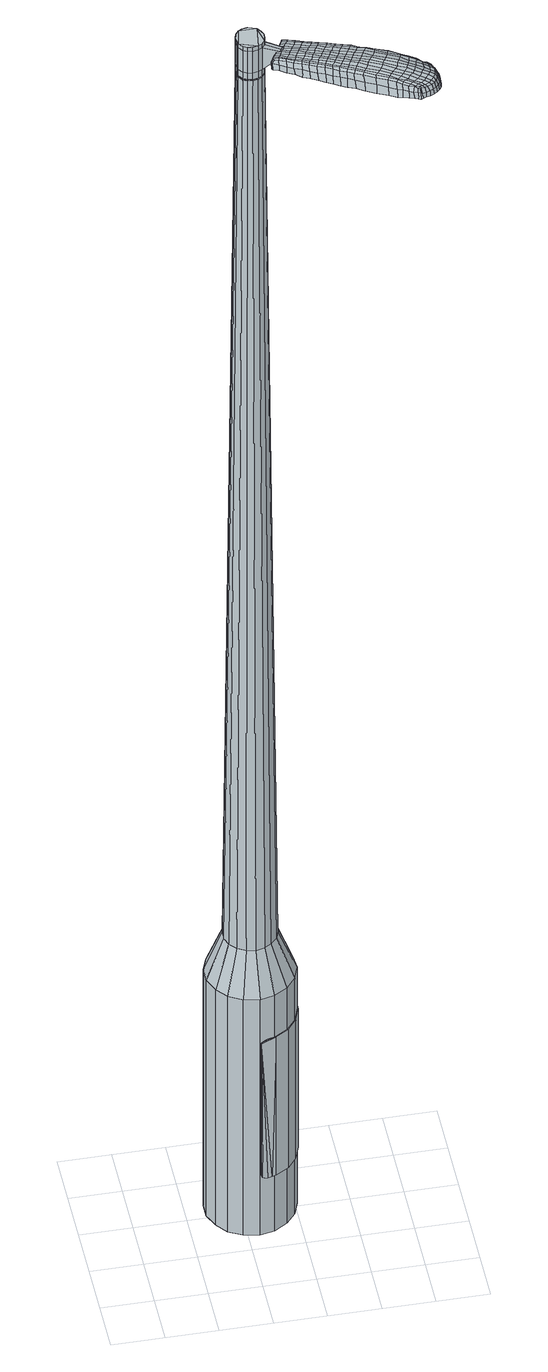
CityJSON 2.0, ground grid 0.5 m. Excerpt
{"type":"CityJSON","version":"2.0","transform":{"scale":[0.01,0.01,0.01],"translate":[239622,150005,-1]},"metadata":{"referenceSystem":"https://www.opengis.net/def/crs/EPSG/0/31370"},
"CityObjects":{
"object1":{"type":"GenericCityObject","attributes":{"cluster":787,"mean_distance_to_centroid":0.357,"new_centroid_x":239623.08,"new_centroid_y":150006.1,"mean_distance_to_camera":11.15,"H1":19.26,"H2":17.85,"Z_final":110.07,"cluster2":-1,"proj_x":239619.36,"proj_y":150012.78,"id_line":24034,"bearing_l":60.9,"distance":7.65,"orientation":"right","G_obj":330.9},"geometry":[{"type":"MultiSurface","lod":"2","boundaries":[[[0,1,2,3]],[[1,4,5,2]],[[4,6,7,5]],[[6,8,9,7]],[[8,10,11,9]],[[10,12,13,11]],[[12,14,15,13]],[[14,16,17,15]],[[16,18,19,17]],[[18,20,21,19]],[[20,22,23,21]],[[22,24,25,23]],[[24,26,27,25]],[[26,28,29,27]],[[28,30,31,29]],[[30,32,33,31]],[[32,34,35,33]],[[34,0,3,35]],[[36,37,38,39]],[[38,40,41,42]],[[41,43,42]],[[42,44,45,46]],[[45,47,46]],[[46,48,49,50]],[[49,51,50]],[[42,46,50,38]],[[50,52,39,38]],[[53,36,39]],[[2,5,7,35]],[[7,9,11,15]],[[11,13,15]],[[15,17,19,23]],[[19,21,23]],[[23,25,27,31]],[[27,29,31]],[[15,23,31,7]],[[31,33,35,7]],[[3,2,35]],[[1,0,54,55]],[[0,34,56,54]],[[34,32,57,56]],[[32,30,58,57]],[[30,28,59,58]],[[28,26,60,59]],[[26,24,61,60]],[[24,22,62,61]],[[22,20,63,62]],[[20,18,64,63]],[[18,16,65,64]],[[16,14,66,65]],[[14,12,67,66]],[[12,10,68,67]],[[10,8,69,68]],[[8,6,70,69]],[[6,4,71,70]],[[4,1,55,71]],[[55,54,72,73]],[[54,56,74,72]],[[56,57,75,74]],[[57,58,76,75]],[[58,59,77,76]],[[59,60,78,77]],[[60,61,79,78]],[[61,62,80,79]],[[62,63,81,80]],[[63,64,82,81]],[[64,65,83,82]],[[65,66,84,83]],[[66,67,85,84]],[[67,68,86,85]],[[68,69,87,86]],[[69,70,88,87]],[[70,71,89,88]],[[71,55,73,89]],[[90,91,92,93]],[[94,95,91,90]],[[96,97,95,94]],[[76,98,97,96]],[[77,99,98,76]],[[78,100,99,77]],[[101,102,100,78]],[[80,103,102,101]],[[104,105,103,80]],[[106,107,105,104]],[[83,108,107,106]],[[84,109,108,83]],[[110,111,109,84]],[[112,113,111,110]],[[114,115,113,112]],[[116,117,115,114]],[[118,119,117,116]],[[93,92,119,118]],[[120,121,122,123]],[[124,120,123,125]],[[126,124,125,127]],[[128,126,127,129]],[[130,128,129,131]],[[132,130,131,133]],[[134,132,133,135]],[[136,134,135,137]],[[138,136,137,139]],[[140,138,139,141]],[[142,140,141,143]],[[144,142,143,145]],[[146,144,145,147]],[[148,146,147,149]],[[150,148,149,151]],[[152,150,151,153]],[[73,72,90,93]],[[72,74,94,90]],[[74,75,96,94]],[[75,76,96]],[[79,101,78]],[[79,80,101]],[[81,104,80]],[[81,82,106,104]],[[82,83,106]],[[85,110,84]],[[85,86,112,110]],[[86,87,114,112]],[[87,88,116,114]],[[88,89,118,116]],[[89,73,93,118]],[[154,155,92,91]],[[155,156,119,92]],[[156,157,117,119]],[[157,158,115,117]],[[158,159,113,115]],[[159,160,111,113]],[[160,109,111]],[[161,107,108]],[[161,162,105,107]],[[162,103,105]],[[163,102,103]],[[163,100,102]],[[164,97,98]],[[164,165,95,97]],[[165,154,91,95]],[[39,52,152,166]],[[155,154,167,153]],[[53,39,166,121]],[[154,165,122,167]],[[36,53,121,120]],[[165,164,123,122]],[[37,36,120,124]],[[164,98,125,123]],[[38,37,124,126]],[[98,99,127,125]],[[40,38,126,128]],[[99,100,129,127]],[[41,40,128,130]],[[100,163,131,129]],[[43,41,130,132]],[[163,103,133,131]],[[42,43,132,134]],[[103,162,135,133]],[[44,42,134,136]],[[162,161,137,135]],[[45,44,136,138]],[[161,108,139,137]],[[47,45,138,140]],[[108,109,141,139]],[[46,47,140,142]],[[109,160,143,141]],[[48,46,142,144]],[[160,159,145,143]],[[49,48,144,146]],[[159,158,147,145]],[[51,49,146,148]],[[158,157,149,147]],[[50,51,148,150]],[[157,156,151,149]],[[52,50,150,152]],[[156,155,153,151]],[[152,153,168,169]],[[153,167,170,168]],[[167,122,171,170]],[[122,121,172,171]],[[121,166,173,172]],[[166,152,169,173]],[[174,175,176,177]],[[178,174,177,179]],[[174,178,180,181]],[[175,174,181,182]],[[183,184,185,186]],[[187,183,186,188]],[[183,187,189,190]],[[184,183,190,191]],[[192,193,194,195]],[[196,192,195,197]],[[192,196,198,199]],[[193,192,199,200]],[[201,202,203,204]],[[205,201,204,206]],[[201,205,207,208]],[[202,201,208,209]],[[210,211,212,213]],[[214,210,213,215]],[[210,214,216,217]],[[211,210,217,218]],[[219,220,221,222]],[[223,219,222,224]],[[219,223,225,226]],[[220,219,226,227]],[[228,229,230,231]],[[220,228,231,221]],[[228,220,227,232]],[[229,228,232,233]],[[234,235,236,237]],[[229,234,237,230]],[[234,229,233,238]],[[235,234,238,239]],[[240,178,179,241]],[[235,240,241,236]],[[240,235,239,242]],[[178,240,242,180]],[[243,244,245,246]],[[247,243,246,248]],[[243,247,249,250]],[[244,243,250,251]],[[252,253,254,255]],[[244,252,255,245]],[[252,244,251,256]],[[253,252,256,257]],[[258,259,260,261]],[[253,258,261,254]],[[258,253,257,262]],[[259,258,262,263]],[[264,265,266,267]],[[259,264,267,260]],[[264,259,263,268]],[[265,264,268,269]],[[270,175,182,271]],[[265,270,271,266]],[[270,265,269,272]],[[175,270,272,176]],[[273,274,275,276]],[[277,273,276,278]],[[273,277,279,280]],[[274,273,280,281]],[[282,283,284,285]],[[274,282,285,275]],[[282,274,281,286]],[[283,282,286,287]],[[288,289,290,291]],[[283,288,291,284]],[[288,283,287,292]],[[289,288,292,293]],[[294,187,188,295]],[[289,294,295,290]],[[294,289,293,296]],[[187,294,296,189]],[[297,298,299,300]],[[301,297,300,302]],[[297,301,303,304]],[[298,297,304,305]],[[306,307,308,309]],[[298,306,309,299]],[[306,298,305,310]],[[307,306,310,311]],[[312,313,314,315]],[[307,312,315,308]],[[312,307,311,316]],[[313,312,316,317]],[[318,319,320,321]],[[313,318,321,314]],[[318,313,317,322]],[[319,318,322,323]],[[324,184,191,325]],[[319,324,325,320]],[[324,319,323,326]],[[184,324,326,185]],[[327,213,212,328]],[[329,327,328,330]],[[327,329,331,332]],[[213,327,332,215]],[[333,329,330,334]],[[335,333,334,336]],[[333,335,337,338]],[[329,333,338,331]],[[339,335,336,340]],[[341,339,340,342]],[[339,341,343,344]],[[335,339,344,337]],[[345,341,342,346]],[[347,345,346,348]],[[345,347,349,350]],[[341,345,350,343]],[[351,347,348,352]],[[202,351,352,203]],[[351,202,209,353]],[[347,351,353,349]],[[354,355,200,199]],[[356,354,199,198]],[[354,356,357,358]],[[355,354,358,359]],[[360,361,359,358]],[[362,360,358,357]],[[360,362,363,364]],[[361,360,364,365]],[[366,367,365,364]],[[368,366,364,363]],[[366,368,369,370]],[[367,366,370,371]],[[372,373,371,370]],[[374,372,370,369]],[[372,374,207,205]],[[373,372,205,206]],[[375,376,377,378]],[[277,375,378,279]],[[375,277,278,379]],[[376,375,379,380]],[[381,196,197,382]],[[376,381,382,377]],[[381,376,380,383]],[[196,381,383,198]],[[384,385,386,387]],[[223,384,387,225]],[[384,223,224,388]],[[385,384,388,389]],[[390,391,392,393]],[[385,390,393,386]],[[390,385,389,394]],[[391,390,394,395]],[[396,193,200,397]],[[391,396,397,392]],[[396,391,395,398]],[[193,396,398,194]],[[399,400,401,402]],[[181,399,402,182]],[[399,181,180,403]],[[400,399,403,404]],[[405,406,407,408]],[[400,405,408,401]],[[405,400,404,409]],[[406,405,409,410]],[[411,204,203,412]],[[406,411,412,407]],[[411,406,410,413]],[[204,411,413,206]],[[414,415,416,417]],[[186,414,417,188]],[[414,186,185,418]],[[415,414,418,419]],[[420,208,207,421]],[[415,420,421,416]],[[420,415,419,422]],[[208,420,422,209]],[[423,424,425,426]],[[301,423,426,303]],[[423,301,302,427]],[[424,423,427,428]],[[429,214,215,430]],[[424,429,430,425]],[[429,424,428,431]],[[214,429,431,216]],[[432,433,434,435]],[[247,432,435,249]],[[432,247,248,436]],[[433,432,436,437]],[[438,439,440,441]],[[433,438,441,434]],[[438,433,437,442]],[[439,438,442,443]],[[444,211,218,445]],[[439,444,445,440]],[[444,439,443,446]],[[211,444,446,212]],[[447,448,437,436]],[[246,447,436,248]],[[447,246,245,449]],[[448,447,449,450]],[[451,452,443,442]],[[448,451,442,437]],[[451,448,450,453]],[[452,451,453,454]],[[455,328,212,446]],[[452,455,446,443]],[[455,452,454,456]],[[328,455,456,330]],[[457,458,459,460]],[[304,457,460,305]],[[457,304,303,426]],[[458,457,426,425]],[[461,332,331,462]],[[458,461,462,459]],[[461,458,425,430]],[[332,461,430,215]],[[463,464,450,449]],[[255,463,449,245]],[[463,255,254,465]],[[464,463,465,466]],[[467,468,454,453]],[[464,467,453,450]],[[467,464,466,469]],[[468,467,469,470]],[[471,334,330,456]],[[468,471,456,454]],[[471,468,470,472]],[[334,471,472,336]],[[473,474,475,476]],[[310,473,476,311]],[[473,310,305,460]],[[474,473,460,459]],[[477,338,337,478]],[[474,477,478,475]],[[477,474,459,462]],[[338,477,462,331]],[[479,480,466,465]],[[261,479,465,254]],[[479,261,260,481]],[[480,479,481,482]],[[483,484,470,469]],[[480,483,469,466]],[[483,480,482,485]],[[484,483,485,486]],[[487,340,336,472]],[[484,487,472,470]],[[487,484,486,488]],[[340,487,488,342]],[[489,490,491,492]],[[316,489,492,317]],[[489,316,311,476]],[[490,489,476,475]],[[493,344,343,494]],[[490,493,494,491]],[[493,490,475,478]],[[344,493,478,337]],[[495,496,482,481]],[[267,495,481,260]],[[495,267,266,497]],[[496,495,497,498]],[[499,500,486,485]],[[496,499,485,482]],[[499,496,498,501]],[[500,499,501,502]],[[503,346,342,488]],[[500,503,488,486]],[[503,500,502,504]],[[346,503,504,348]],[[505,506,507,508]],[[322,505,508,323]],[[505,322,317,492]],[[506,505,492,491]],[[509,350,349,510]],[[506,509,510,507]],[[509,506,491,494]],[[350,509,494,343]],[[511,512,498,497]],[[271,511,497,266]],[[511,271,182,402]],[[512,511,402,401]],[[513,514,502,501]],[[512,513,501,498]],[[513,512,401,408]],[[514,513,408,407]],[[515,352,348,504]],[[514,515,504,502]],[[515,514,407,412]],[[352,515,412,203]],[[516,517,419,418]],[[326,516,418,185]],[[516,326,323,508]],[[517,516,508,507]],[[518,353,209,422]],[[517,518,422,419]],[[518,517,507,510]],[[353,518,510,349]],[[519,520,380,379]],[[276,519,379,278]],[[519,276,275,521]],[[520,519,521,522]],[[523,356,198,383]],[[520,523,383,380]],[[523,520,522,524]],[[356,523,524,357]],[[525,526,527,528]],[[226,525,528,227]],[[525,226,225,387]],[[526,525,387,386]],[[529,530,531,532]],[[526,529,532,527]],[[529,526,386,393]],[[530,529,393,392]],[[533,355,359,534]],[[530,533,534,531]],[[533,530,392,397]],[[355,533,397,200]],[[535,536,522,521]],[[285,535,521,275]],[[535,285,284,537]],[[536,535,537,538]],[[539,362,357,524]],[[536,539,524,522]],[[539,536,538,540]],[[362,539,540,363]],[[541,542,543,544]],[[232,541,544,233]],[[541,232,227,528]],[[542,541,528,527]],[[545,546,547,548]],[[542,545,548,543]],[[545,542,527,532]],[[546,545,532,531]],[[549,361,365,550]],[[546,549,550,547]],[[549,546,531,534]],[[361,549,534,359]],[[551,552,538,537]],[[291,551,537,284]],[[551,291,290,553]],[[552,551,553,554]],[[555,368,363,540]],[[552,555,540,538]],[[555,552,554,556]],[[368,555,556,369]],[[557,558,559,560]],[[238,557,560,239]],[[557,238,233,544]],[[558,557,544,543]],[[561,562,563,564]],[[558,561,564,559]],[[561,558,543,548]],[[562,561,548,547]],[[565,367,371,566]],[[562,565,566,563]],[[565,562,547,550]],[[367,565,550,365]],[[567,568,554,553]],[[295,567,553,290]],[[567,295,188,417]],[[568,567,417,416]],[[569,374,369,556]],[[568,569,556,554]],[[569,568,416,421]],[[374,569,421,207]],[[570,571,404,403]],[[242,570,403,180]],[[570,242,239,560]],[[571,570,560,559]],[[572,573,410,409]],[[571,572,409,404]],[[572,571,559,564]],[[573,572,564,563]],[[574,373,206,413]],[[573,574,413,410]],[[574,573,563,566]],[[373,574,566,371]],[[575,576,577,578]],[[578,577,579,580]],[[581,579,577,582]],[[582,577,576,583]],[[584,585,586,587]],[[587,586,588,589]],[[590,588,586,591]],[[591,586,585,592]],[[593,594,595,596]],[[596,595,597,598]],[[599,597,595,600]],[[600,595,594,601]],[[602,603,604,605]],[[605,604,606,607]],[[608,606,604,609]],[[609,604,603,610]],[[611,612,613,614]],[[614,613,615,616]],[[617,615,613,618]],[[618,613,612,619]],[[620,621,622,623]],[[623,622,624,625]],[[626,624,622,627]],[[627,622,621,628]],[[629,630,631,632]],[[632,631,621,620]],[[628,621,631,633]],[[633,631,630,634]],[[635,636,637,638]],[[638,637,630,629]],[[634,630,637,639]],[[639,637,636,640]],[[580,579,641,642]],[[642,641,636,635]],[[640,636,641,643]],[[643,641,579,581]],[[644,645,646,647]],[[647,646,648,649]],[[650,648,646,651]],[[651,646,645,652]],[[653,654,655,656]],[[656,655,645,644]],[[652,645,655,657]],[[657,655,654,658]],[[659,660,661,662]],[[662,661,654,653]],[[658,654,661,663]],[[663,661,660,664]],[[665,666,667,668]],[[668,667,660,659]],[[664,660,667,669]],[[669,667,666,670]],[[583,576,671,672]],[[672,671,666,665]],[[670,666,671,673]],[[673,671,576,575]],[[674,675,676,677]],[[677,676,678,679]],[[680,678,676,681]],[[681,676,675,682]],[[683,684,685,686]],[[686,685,675,674]],[[682,675,685,687]],[[687,685,684,688]],[[689,690,691,692]],[[692,691,684,683]],[[688,684,691,693]],[[693,691,690,694]],[[589,588,695,696]],[[696,695,690,689]],[[694,690,695,697]],[[697,695,588,590]],[[698,699,700,701]],[[701,700,702,703]],[[704,702,700,705]],[[705,700,699,706]],[[707,708,709,710]],[[710,709,699,698]],[[706,699,709,711]],[[711,709,708,712]],[[713,714,715,716]],[[716,715,708,707]],[[712,708,715,717]],[[717,715,714,718]],[[719,720,721,722]],[[722,721,714,713]],[[718,714,721,723]],[[723,721,720,724]],[[592,585,725,726]],[[726,725,720,719]],[[724,720,725,727]],[[727,725,585,584]],[[611,614,728,729]],[[729,728,730,731]],[[732,730,728,733]],[[733,728,614,616]],[[731,730,734,735]],[[735,734,736,737]],[[738,736,734,739]],[[739,734,730,732]],[[737,736,740,741]],[[741,740,742,743]],[[744,742,740,745]],[[745,740,736,738]],[[743,742,746,747]],[[747,746,748,749]],[[750,748,746,751]],[[751,746,742,744]],[[749,748,752,753]],[[753,752,603,602]],[[610,603,752,754]],[[754,752,748,750]],[[601,755,756,600]],[[600,756,757,599]],[[758,757,756,759]],[[759,756,755,760]],[[760,761,762,759]],[[759,762,763,758]],[[764,763,762,765]],[[765,762,761,766]],[[766,767,768,765]],[[765,768,769,764]],[[770,769,768,771]],[[771,768,767,772]],[[772,773,774,771]],[[771,774,775,770]],[[608,775,774,606]],[[606,774,773,607]],[[776,777,778,779]],[[779,778,678,680]],[[679,678,778,780]],[[780,778,777,781]],[[598,597,782,783]],[[783,782,777,776]],[[781,777,782,784]],[[784,782,597,599]],[[785,786,787,788]],[[788,787,624,626]],[[625,624,787,789]],[[789,787,786,790]],[[791,792,793,794]],[[794,793,786,785]],[[790,786,793,795]],[[795,793,792,796]],[[601,594,797,798]],[[798,797,792,791]],[[796,792,797,799]],[[799,797,594,593]],[[800,801,802,803]],[[803,802,582,583]],[[581,582,802,804]],[[804,802,801,805]],[[806,807,808,809]],[[809,808,801,800]],[[805,801,808,810]],[[810,808,807,811]],[[602,605,812,813]],[[813,812,807,806]],[[811,807,812,814]],[[814,812,605,607]],[[815,816,817,818]],[[818,817,587,589]],[[584,587,817,819]],[[819,817,816,820]],[[608,609,821,822]],[[822,821,816,815]],[[820,816,821,823]],[[823,821,609,610]],[[824,825,702,826]],[[826,702,704]],[[703,702,825,827]],[[616,615,828,829]],[[829,828,825,824]],[[827,825,828,830]],[[830,828,615,617]],[[831,832,833,650]],[[833,648,650]],[[649,648,833,834]],[[834,833,832,835]],[[836,837,838,839]],[[839,838,832,831]],[[835,832,838,840]],[[840,838,837,841]],[[619,612,842,843]],[[843,842,837,836]],[[841,837,842,844]],[[844,842,612,611]],[[835,845,846,834]],[[834,846,647,649]],[[644,647,846,847]],[[847,846,845,848]],[[841,849,850,840]],[[840,850,845,835]],[[848,845,850,851]],[[851,850,849,852]],[[611,729,853,844]],[[844,853,849,841]],[[852,849,853,854]],[[854,853,729,731]],[[855,856,857,858]],[[858,857,705,706]],[[704,705,857,826]],[[826,857,856,824]],[[732,733,859,860]],[[860,859,856,855]],[[824,856,859,829]],[[829,859,733,616]],[[848,861,847]],[[847,861,656,644]],[[653,656,861,862]],[[862,861,863]],[[852,864,865,851]],[[851,865,861,848]],[[863,861,865,866]],[[866,865,864,867]],[[731,735,868,854]],[[854,868,864,852]],[[867,864,868,869]],[[869,868,735,737]],[[870,871,872,873]],[[873,872,711,712]],[[706,711,872,858]],[[858,872,871,855]],[[738,739,874,875]],[[875,874,871,870]],[[855,871,874,860]],[[860,874,739,732]],[[863,876,877,862]],[[862,877,662,653]],[[659,662,877,878]],[[878,877,876,879]],[[867,880,881,866]],[[866,881,876,863]],[[879,876,881,882]],[[882,881,880,883]],[[737,741,884,869]],[[869,884,880,867]],[[883,880,884,885]],[[885,884,741,743]],[[886,887,888,889]],[[889,888,717,718]],[[712,717,888,873]],[[873,888,887,870]],[[744,745,890,891]],[[891,890,887,886]],[[870,887,890,875]],[[875,890,745,738]],[[879,892,893,878]],[[878,893,668,659]],[[665,668,893,894]],[[894,893,892,895]],[[883,896,897,882]],[[882,897,892,879]],[[895,892,897,898]],[[898,897,896,899]],[[743,747,900,885]],[[885,900,896,883]],[[899,896,900,901]],[[901,900,747,749]],[[902,903,904,905]],[[905,904,723,724]],[[718,723,904,889]],[[889,904,903,886]],[[750,751,906,907]],[[907,906,903,902]],[[886,903,906,891]],[[891,906,751,744]],[[895,908,909,894]],[[894,909,672,665]],[[583,672,909,803]],[[803,909,908,800]],[[899,910,911,898]],[[898,911,908,895]],[[800,908,911,809]],[[809,911,910,806]],[[749,753,912,901]],[[901,912,910,899]],[[806,910,912,813]],[[813,912,753,602]],[[820,913,914,819]],[[819,914,727,584]],[[724,727,914,905]],[[905,914,913,902]],[[610,754,915,823]],[[823,915,913,820]],[[902,913,915,907]],[[907,915,754,750]],[[781,916,917,780]],[[780,917,677,679]],[[674,677,917,918]],[[918,917,916,919]],[[599,757,920,784]],[[784,920,916,781]],[[919,916,920,921]],[[921,920,757,758]],[[922,923,924,925]],[[925,924,627,628]],[[626,627,924,788]],[[788,924,923,785]],[[926,927,928,929]],[[929,928,923,922]],[[785,923,928,794]],[[794,928,927,791]],[[760,755,930,931]],[[931,930,927,926]],[[791,927,930,798]],[[798,930,755,601]],[[919,932,933,918]],[[918,933,686,674]],[[683,686,933,934]],[[934,933,932,935]],[[758,763,936,921]],[[921,936,932,919]],[[935,932,936,937]],[[937,936,763,764]],[[938,939,940,941]],[[941,940,633,634]],[[628,633,940,925]],[[925,940,939,922]],[[942,943,944,945]],[[945,944,939,938]],[[922,939,944,929]],[[929,944,943,926]],[[766,761,946,947]],[[947,946,943,942]],[[926,943,946,931]],[[931,946,761,760]],[[935,948,949,934]],[[934,949,692,683]],[[689,692,949,950]],[[950,949,948,951]],[[764,769,952,937]],[[937,952,948,935]],[[951,948,952,953]],[[953,952,769,770]],[[954,955,956,957]],[[957,956,639,640]],[[634,639,956,941]],[[941,956,955,938]],[[958,959,960,961]],[[961,960,955,954]],[[938,955,960,945]],[[945,960,959,942]],[[772,767,962,963]],[[963,962,959,958]],[[942,959,962,947]],[[947,962,767,766]],[[951,964,965,950]],[[950,965,696,689]],[[589,696,965,818]],[[818,965,964,815]],[[770,775,966,953]],[[953,966,964,951]],[[815,964,966,822]],[[822,966,775,608]],[[805,967,968,804]],[[804,968,643,581]],[[640,643,968,957]],[[957,968,967,954]],[[811,969,970,810]],[[810,970,967,805]],[[954,967,970,961]],[[961,970,969,958]],[[607,773,971,814]],[[814,971,969,811]],[[958,969,971,963]],[[963,971,773,772]],[[575,578,177,176]],[[578,580,179,177]],[[590,591,190,189]],[[591,592,191,190]],[[593,596,195,194]],[[596,598,197,195]],[[617,618,217,216]],[[618,619,218,217]],[[620,623,222,221]],[[623,625,224,222]],[[629,632,231,230]],[[632,620,221,231]],[[635,638,237,236]],[[638,629,230,237]],[[580,642,241,179]],[[642,635,236,241]],[[650,651,250,249]],[[651,652,251,250]],[[652,657,256,251]],[[657,658,257,256]],[[658,663,262,257]],[[663,664,263,262]],[[664,669,268,263]],[[669,670,269,268]],[[670,673,272,269]],[[673,575,176,272]],[[680,681,280,279]],[[681,682,281,280]],[[682,687,286,281]],[[687,688,287,286]],[[688,693,292,287]],[[693,694,293,292]],[[694,697,296,293]],[[697,590,189,296]],[[698,701,300,299]],[[701,703,302,300]],[[707,710,309,308]],[[710,698,299,309]],[[713,716,315,314]],[[716,707,308,315]],[[719,722,321,320]],[[722,713,314,321]],[[592,726,325,191]],[[726,719,320,325]],[[776,779,378,377]],[[779,680,279,378]],[[598,783,382,197]],[[783,776,377,382]],[[625,789,388,224]],[[789,790,389,388]],[[790,795,394,389]],[[795,796,395,394]],[[796,799,398,395]],[[799,593,194,398]],[[703,427,302]],[[703,827,428,427]],[[827,830,431,428]],[[830,617,216,431]],[[831,650,435,434]],[[650,249,435]],[[836,839,441,440]],[[839,831,434,441]],[[619,843,445,218]],[[843,836,440,445]],[[972,973,974,975]],[[976,977,975,974]],[[978,979,980,981]],[[982,983,984,985]],[[973,986,987,974]],[[988,976,974,987]],[[989,978,981,990]],[[991,992,983,982]],[[986,993,994,987]],[[994,995,988,987]],[[996,989,990,997]],[[998,992,991,999]],[[993,1000,1001,994]],[[1001,1002,995,994]],[[1003,996,997,1004]],[[1005,998,999,1006]],[[1007,1008,1009,1010]],[[1011,1012,1008,1007]],[[1011,1013,1014,1012]],[[1013,1015,1016,1014]],[[1017,1018,1019,1020]],[[1021,1022,1018,1017]],[[1023,1024,1022,1021]],[[1025,1026,1024,1023]],[[1020,1009,1008,1017]],[[1017,1008,1012,1021]],[[1012,1014,1023,1021]],[[1014,1016,1025,1023]],[[981,980,977,976]],[[990,981,976,988]],[[995,997,990,988]],[[1002,1004,997,995]],[[982,985,979,978]],[[991,982,978,989]],[[999,991,989,996]],[[1006,999,996,1003]],[[983,1007,1010,984]],[[992,1011,1007,983]],[[1013,1011,992,998]],[[1015,1013,998,1005]],[[1027,1028,1029,1030]],[[1029,1031,1032,1033]],[[1029,1033,1034,1035]],[[1029,1035,1030]],[[1036,1027,1030,1037]],[[1038,1037,1030,1039]],[[1040,1039,1030]],[[1041,1029,1028,1042]],[[1043,1041,1042,1044]],[[1045,1043,1044,1046]],[[1047,1045,1046,1048]],[[1049,1047,1048,1050]],[[1050,1051,1052,1053]],[[1050,1053,1054,1055]],[[1050,1055,1056,1057]],[[1056,1058,1059,1060]],[[1056,1060,1061,1062]],[[1056,1062,1057]],[[1050,1057,1049]],[[1063,1064,1028,1027]],[[1065,1066,1031,1029]],[[1067,1068,1040,1030]],[[1064,1069,1042,1028]],[[1070,1065,1029,1041]],[[1069,1071,1044,1042]],[[1072,1070,1041,1043]],[[1071,1073,1046,1044]],[[1074,1072,1043,1045]],[[1073,1075,1048,1046]],[[1076,1074,1045,1047]],[[1075,1077,1050,1048]],[[1078,1076,1047,1049]],[[1077,1079,1051,1050]],[[1080,1081,1058,1056]],[[1082,1078,1049,1057]],[[1052,1051,1079,1083]],[[1053,1052,1083,1084]],[[1054,1053,1084,1085]],[[1055,1054,1085,1086]],[[1056,1055,1086,1080]],[[1087,1063,1027,1036]],[[1088,1087,1036,1037]],[[1089,1088,1037,1038]],[[1090,1089,1038,1039]],[[1068,1090,1039,1040]],[[1032,1031,1066,1091]],[[1059,1058,1081,1092]],[[1033,1032,1091,1093]],[[1034,1033,1093,1094]],[[1035,1034,1094,1095]],[[1030,1035,1095,1067]],[[1060,1059,1092,1096]],[[1061,1060,1096,1097]],[[1062,1061,1097,1098]],[[1057,1062,1098,1082]]]}]}
},
"vertices":[
[147,90,384],[138,79,384],[138,79,96],[147,90,96],[125,71,384],[125,71,96],[111,68,384],[111,68,96],[96,71,384],[96,71,96],[83,78,384],[83,78,96],[74,89,384],[74,89,96],[68,103,384],[68,103,96],[68,117,384],[68,117,96],[73,131,384],[73,131,96],[82,143,384],[82,143,96],[95,150,384],[95,150,96],[109,153,384],[109,153,96],[124,151,384],[124,151,96],[137,143,384],[137,143,96],[146,132,384],[146,132,96],[151,119,384],[151,119,96],[152,104,384],[152,104,96],[123,113,1524],[121,117,1524],[118,121,1524],[122,104,1524],[114,123,1524],[110,124,1524],[101,121,1524],[105,123,1524],[98,117,1524],[97,113,1524],[98,104,1524],[97,108,1524],[101,100,1524],[105,98,1524],[115,98,1524],[110,97,1524],[119,100,1524],[123,108,1524],[132,98,429],[126,92,429],[135,107,429],[135,115,429],[131,123,429],[126,130,429],[118,134,429],[109,136,429],[101,134,429],[93,130,429],[88,123,429],[85,115,429],[85,106,429],[88,98,429],[94,91,429],[102,87,429],[110,85,429],[119,87,429],[122,104,1483],[119,100,1483],[123,108,1483],[123,113,1483],[121,117,1483],[118,121,1483],[114,123,1483],[110,124,1483],[105,123,1483],[101,121,1483],[98,117,1483],[97,113,1483],[97,108,1483],[98,104,1483],[101,100,1483],[105,98,1483],[110,97,1483],[115,98,1483],[121,104,1483],[121,104,1485],[118,101,1485],[118,101,1483],[123,109,1483],[123,109,1485],[122,113,1483],[122,113,1485],[121,117,1485],[118,121,1485],[114,123,1485],[110,123,1483],[110,123,1485],[105,123,1485],[101,120,1483],[101,120,1485],[99,117,1483],[99,117,1485],[97,113,1485],[97,108,1485],[99,104,1483],[99,104,1485],[102,101,1483],[102,101,1485],[106,98,1483],[106,98,1485],[110,98,1483],[110,98,1485],[114,99,1483],[114,99,1485],[123,113,1519],[123,108,1519],[123,108,1493],[123,113,1493],[121,117,1519],[121,117,1493],[118,121,1519],[118,121,1493],[114,123,1519],[114,123,1493],[110,124,1519],[110,124,1493],[105,123,1519],[105,123,1493],[101,121,1519],[101,121,1493],[98,117,1519],[98,117,1493],[97,113,1519],[97,113,1493],[97,108,1519],[97,108,1493],[98,104,1519],[98,104,1493],[101,100,1519],[101,100,1493],[105,98,1519],[105,98,1493],[110,97,1519],[110,97,1493],[115,98,1519],[115,98,1493],[119,100,1519],[119,100,1493],[122,104,1485],[119,100,1485],[115,98,1485],[110,97,1485],[105,98,1485],[101,100,1485],[98,104,1485],[98,117,1485],[101,121,1485],[110,124,1485],[123,113,1485],[123,108,1485],[122,104,1519],[122,104,1493],[136,92,1513],[136,92,1518],[138,95,1513],[139,98,1513],[139,98,1518],[138,95,1518],[193,42,1519],[187,46,1518],[187,44,1509],[194,40,1510],[201,37,1519],[201,35,1510],[200,39,1526],[193,44,1525],[187,47,1525],[212,75,1519],[206,79,1518],[204,78,1525],[211,74,1525],[220,71,1519],[218,71,1526],[222,72,1510],[214,76,1510],[208,79,1509],[268,24,1519],[266,21,1519],[267,21,1513],[269,24,1513],[269,28,1519],[270,28,1513],[267,29,1524],[266,25,1524],[264,22,1524],[203,60,1530],[196,64,1529],[195,61,1529],[201,57,1530],[211,56,1531],[209,53,1531],[213,59,1530],[205,64,1530],[198,67,1529],[132,99,1512],[131,97,1512],[132,97,1517],[133,99,1517],[134,102,1512],[135,101,1517],[135,102,1506],[133,99,1506],[132,97,1506],[246,14,1519],[242,15,1519],[243,14,1512],[246,13,1512],[248,14,1518],[248,12,1512],[248,15,1522],[246,15,1523],[243,17,1524],[238,17,1519],[233,20,1519],[233,18,1512],[238,16,1512],[238,19,1524],[233,21,1525],[228,22,1519],[221,26,1519],[221,24,1511],[228,20,1511],[228,24,1526],[221,28,1526],[211,32,1519],[211,30,1510],[211,33,1526],[131,81,1513],[137,77,1513],[137,79,1518],[131,83,1517],[126,85,1512],[127,85,1516],[126,83,1506],[131,80,1507],[137,76,1507],[143,73,1514],[150,69,1515],[150,71,1520],[143,75,1519],[144,72,1507],[150,67,1507],[156,65,1515],[162,61,1516],[162,63,1522],[156,67,1521],[156,63,1508],[163,59,1508],[169,57,1517],[175,53,1517],[175,55,1524],[169,59,1523],[169,55,1508],[175,51,1509],[181,49,1518],[181,51,1524],[181,47,1509],[264,45,1519],[261,47,1519],[260,46,1524],[263,44,1523],[265,43,1518],[265,43,1522],[267,44,1512],[265,46,1512],[262,48,1512],[257,50,1519],[252,53,1519],[251,52,1525],[256,49,1524],[259,50,1512],[254,54,1512],[247,56,1519],[240,60,1519],[239,59,1526],[246,55,1526],[249,57,1511],[242,61,1511],[230,66,1519],[229,65,1526],[232,66,1510],[146,108,1513],[152,104,1513],[154,105,1507],[147,108,1507],[140,110,1512],[142,110,1506],[141,109,1516],[145,107,1517],[151,104,1518],[159,101,1514],[166,98,1515],[168,99,1507],[161,102,1507],[158,100,1519],[165,97,1520],[173,95,1515],[179,91,1516],[181,92,1508],[174,95,1508],[171,94,1521],[178,91,1522],[186,88,1517],[193,85,1517],[195,86,1509],[188,89,1508],[185,87,1523],[191,84,1524],[199,82,1518],[201,82,1509],[198,81,1524],[138,96,1519],[137,94,1519],[145,93,1520],[143,90,1520],[146,95,1520],[139,99,1519],[151,89,1522],[150,87,1522],[158,85,1523],[156,83,1523],[159,88,1523],[153,92,1521],[164,82,1524],[163,79,1524],[171,78,1525],[169,76,1525],[172,81,1525],[166,85,1524],[177,75,1526],[176,72,1526],[184,71,1527],[182,68,1527],[185,74,1527],[179,77,1526],[190,67,1528],[188,65,1528],[192,71,1528],[264,27,1527],[262,23,1527],[265,31,1526],[261,33,1527],[260,29,1528],[258,26,1528],[254,32,1529],[252,29,1529],[256,36,1528],[249,39,1530],[248,36,1530],[246,32,1530],[241,39,1531],[240,36,1531],[243,43,1530],[235,47,1531],[233,44,1531],[232,40,1531],[222,50,1531],[220,47,1531],[224,53,1531],[267,41,1518],[268,38,1519],[269,39,1513],[268,42,1513],[265,41,1523],[266,39,1523],[269,34,1519],[270,34,1513],[267,34,1524],[250,13,1518],[253,14,1518],[252,15,1523],[249,15,1523],[250,12,1513],[253,13,1513],[257,15,1519],[260,16,1519],[259,17,1524],[255,16,1523],[257,14,1513],[261,16,1513],[263,18,1519],[262,19,1524],[264,18,1513],[194,45,1528],[195,47,1528],[189,50,1528],[188,49,1527],[201,41,1528],[202,42,1529],[196,49,1529],[198,52,1530],[192,56,1529],[190,53,1528],[204,44,1529],[206,47,1530],[200,55,1530],[193,58,1529],[207,50,1531],[210,73,1528],[209,71,1529],[216,67,1529],[217,69,1528],[203,76,1527],[202,74,1528],[207,68,1529],[215,63,1530],[200,71,1528],[138,110,1512],[137,108,1512],[138,107,1517],[139,109,1517],[139,110,1506],[138,108,1506],[136,105,1512],[136,104,1517],[137,105,1506],[125,87,1512],[126,88,1512],[126,87,1506],[125,85,1506],[126,86,1517],[127,88,1517],[127,90,1512],[128,92,1512],[129,92,1506],[127,89,1506],[128,90,1517],[130,92,1517],[130,95,1512],[130,94,1506],[131,94,1517],[131,84,1519],[132,85,1519],[137,80,1520],[138,81,1520],[133,87,1519],[134,89,1519],[139,83,1520],[141,86,1520],[135,92,1519],[142,88,1520],[144,106,1519],[143,104,1519],[149,101,1520],[150,103,1520],[141,102,1519],[148,98,1520],[144,76,1521],[145,77,1521],[150,72,1522],[151,74,1522],[146,80,1521],[147,82,1521],[152,76,1522],[154,78,1523],[148,84,1522],[155,81,1523],[157,99,1521],[156,98,1521],[163,94,1522],[164,96,1522],[154,95,1521],[161,91,1522],[156,68,1523],[157,70,1523],[163,64,1524],[164,66,1524],[159,72,1523],[160,74,1524],[165,68,1525],[166,71,1525],[161,77,1524],[168,73,1525],[170,93,1523],[169,91,1523],[176,88,1524],[177,90,1524],[168,88,1524],[174,84,1525],[169,60,1525],[170,62,1525],[175,56,1526],[176,58,1526],[171,64,1526],[173,67,1526],[178,60,1527],[179,63,1527],[174,69,1526],[181,66,1527],[184,86,1525],[183,84,1525],[189,81,1526],[190,83,1526],[181,81,1526],[187,78,1527],[181,53,1527],[182,54,1527],[184,57,1527],[185,59,1528],[187,62,1528],[197,80,1527],[196,78,1527],[194,74,1528],[263,43,1525],[264,40,1525],[260,45,1526],[261,42,1526],[265,35,1526],[261,38,1527],[248,16,1525],[250,16,1525],[247,18,1526],[244,17,1525],[253,17,1525],[257,18,1526],[253,20,1527],[250,19,1526],[259,21,1526],[255,23,1527],[256,47,1526],[256,45,1527],[251,51,1527],[251,48,1528],[256,41,1528],[250,44,1529],[240,19,1526],[242,20,1527],[236,23,1528],[234,22,1527],[244,21,1527],[247,23,1528],[241,27,1529],[239,24,1528],[250,26,1528],[244,29,1530],[245,54,1528],[245,52,1529],[238,58,1528],[238,56,1529],[244,47,1529],[237,52,1530],[229,25,1528],[230,26,1528],[223,30,1529],[222,29,1528],[233,28,1529],[235,30,1530],[227,34,1530],[225,32,1530],[237,33,1530],[230,37,1531],[228,64,1529],[227,61,1529],[226,58,1530],[211,35,1528],[213,36,1529],[215,38,1530],[217,41,1530],[219,44,1531],[189,45,1509],[188,47,1518],[194,44,1518],[195,42,1509],[202,39,1519],[202,37,1510],[201,41,1525],[194,45,1525],[188,49,1525],[203,76,1525],[205,77,1518],[211,74,1518],[210,73,1525],[219,70,1519],[217,69,1525],[221,70,1510],[213,74,1509],[207,77,1509],[265,22,1513],[264,22,1519],[266,25,1519],[266,25,1513],[266,29,1519],[267,29,1513],[265,29,1524],[264,26,1524],[263,23,1524],[195,61,1528],[197,64,1528],[203,60,1529],[202,57,1529],[211,56,1529],[209,53,1529],[213,59,1529],[205,63,1529],[198,67,1528],[134,96,1516],[133,96,1512],[134,98,1512],[135,98,1516],[136,101,1512],[136,100,1516],[137,101,1506],[135,98,1506],[134,95,1506],[243,16,1512],[243,17,1519],[246,16,1518],[246,15,1512],[248,16,1518],[248,14,1512],[248,17,1522],[246,17,1523],[243,19,1523],[234,20,1512],[234,21,1519],[239,19,1519],[239,17,1512],[239,21,1524],[234,23,1525],[222,26,1511],[222,28,1519],[228,24,1519],[229,22,1511],[229,26,1525],[222,29,1526],[212,33,1519],[212,31,1510],[212,35,1526],[138,80,1518],[138,79,1513],[132,83,1513],[132,84,1517],[128,86,1512],[129,86,1515],[128,85,1506],[132,82,1506],[139,77,1507],[151,72,1520],[151,71,1514],[145,75,1514],[145,76,1519],[145,73,1507],[151,69,1507],[163,64,1522],[164,63,1516],[157,67,1515],[157,68,1521],[158,65,1508],[164,61,1508],[176,57,1523],[176,55,1517],[170,59,1516],[170,60,1522],[170,57,1508],[176,53,1508],[182,51,1517],[182,53,1524],[182,49,1509],[259,45,1523],[260,45,1519],[262,44,1518],[261,43,1523],[264,42,1518],[263,42,1522],[265,43,1512],[264,44,1512],[261,46,1512],[250,51,1525],[251,51,1519],[256,48,1519],[255,47,1524],[257,49,1512],[253,52,1512],[238,58,1526],[239,58,1519],[246,55,1519],[245,54,1525],[248,55,1511],[241,59,1511],[229,64,1519],[228,63,1526],[231,65,1510],[153,103,1507],[152,103,1513],[145,106,1513],[146,106,1506],[140,108,1512],[141,108,1506],[141,107,1515],[144,105,1517],[151,102,1518],[167,97,1507],[165,96,1514],[158,99,1514],[160,100,1507],[157,99,1519],[164,95,1520],[180,90,1508],[179,90,1516],[172,93,1515],[174,94,1508],[171,92,1521],[177,89,1522],[194,84,1508],[192,83,1517],[185,86,1516],[187,87,1508],[184,86,1522],[190,82,1523],[198,80,1517],[200,81,1509],[197,79,1524],[139,96,1518],[138,93,1518],[145,92,1519],[144,90,1519],[146,95,1519],[140,98,1518],[152,89,1520],[150,86,1520],[158,85,1521],[157,83,1521],[160,88,1521],[153,91,1520],[165,81,1523],[163,79,1523],[171,78,1524],[170,75,1524],[173,81,1524],[166,84,1523],[178,74,1525],[176,72,1525],[184,71,1526],[183,68,1526],[186,74,1526],[179,77,1525],[190,67,1527],[189,65,1527],[192,70,1527],[261,24,1526],[262,27,1526],[263,31,1525],[260,33,1526],[259,29,1526],[257,26,1526],[252,29,1528],[253,32,1528],[255,36,1527],[249,39,1528],[247,36,1529],[246,33,1529],[239,36,1530],[241,39,1530],[243,43,1529],[235,47,1530],[233,43,1530],[232,40,1530],[221,47,1530],[222,50,1530],[224,53,1530],[267,39,1513],[266,38,1518],[265,41,1518],[266,41,1512],[263,41,1523],[264,38,1523],[266,34,1519],[267,34,1513],[265,34,1523],[252,17,1523],[252,16,1518],[250,15,1518],[249,17,1523],[250,14,1512],[253,15,1512],[258,19,1523],[259,18,1519],[256,17,1519],[255,18,1523],[256,16,1513],[260,17,1513],[262,20,1519],[261,21,1524],[262,19,1513],[189,51,1527],[195,47,1527],[194,46,1527],[188,50,1526],[202,42,1527],[203,43,1528],[192,56,1528],[198,52,1528],[197,49,1528],[191,53,1527],[204,45,1528],[206,47,1529],[200,55,1529],[194,58,1528],[208,50,1529],[216,66,1528],[208,71,1527],[209,72,1527],[217,68,1527],[203,75,1526],[202,74,1527],[207,67,1528],[215,63,1528],[200,70,1527],[140,106,1516],[139,107,1512],[140,107,1516],[140,107,1506],[138,104,1512],[138,103,1516],[139,104,1506],[128,86,1506],[128,87,1512],[127,86,1512],[128,87,1516],[129,87,1516],[131,90,1506],[130,91,1512],[129,89,1512],[129,88,1506],[130,89,1516],[131,91,1516],[132,94,1512],[132,93,1506],[133,93,1516],[133,85,1518],[132,84,1518],[138,81,1519],[139,81,1519],[135,89,1518],[134,87,1518],[140,83,1519],[141,85,1519],[136,91,1518],[143,88,1519],[150,101,1519],[144,104,1518],[144,105,1518],[150,102,1519],[142,101,1518],[148,98,1519],[145,77,1520],[151,73,1521],[152,74,1521],[148,82,1520],[146,79,1520],[153,76,1521],[154,78,1521],[149,84,1520],[155,80,1521],[163,94,1521],[156,97,1520],[157,98,1520],[164,95,1521],[155,94,1520],[161,91,1521],[158,70,1522],[157,69,1522],[164,65,1523],[164,66,1523],[161,74,1522],[159,72,1522],[166,68,1523],[167,70,1524],[162,77,1523],[168,73,1524],[176,87,1523],[170,90,1522],[170,92,1522],[177,88,1523],[168,87,1522],[175,84,1523],[171,62,1524],[170,61,1524],[176,57,1525],[177,58,1525],[173,67,1525],[172,64,1524],[178,60,1525],[180,63,1526],[175,69,1525],[181,66,1526],[189,80,1525],[183,84,1524],[183,85,1524],[190,82,1525],[181,81,1524],[188,77,1525],[183,54,1526],[182,54,1526],[186,59,1527],[184,57,1526],[187,62,1527],[196,77,1526],[196,78,1526],[194,74,1526],[263,39,1524],[262,42,1524],[259,44,1525],[260,42,1525],[263,35,1525],[260,37,1525],[246,19,1525],[250,18,1524],[248,18,1524],[244,19,1525],[252,21,1526],[256,20,1525],[253,18,1524],[249,20,1525],[259,22,1525],[255,24,1526],[255,44,1526],[255,46,1526],[250,50,1526],[250,48,1527],[255,40,1526],[250,44,1527],[236,24,1527],[242,21,1526],[240,21,1526],[235,24,1526],[241,27,1528],[247,24,1527],[244,22,1526],[239,25,1527],[250,26,1527],[243,30,1528],[245,51,1527],[245,53,1527],[238,57,1527],[237,55,1528],[244,47,1528],[236,51,1529],[223,31,1528],[231,27,1527],[229,26,1527],[222,30,1527],[228,35,1529],[235,31,1529],[233,29,1528],[225,33,1528],[237,33,1529],[230,38,1530],[227,61,1528],[227,62,1528],[225,57,1529],[213,37,1528],[212,36,1528],[217,41,1529],[215,39,1529],[219,44,1530],[128,85,1508],[131,91,1508],[159,74,1509],[155,67,1509],[177,63,1510],[173,55,1510],[212,43,1512],[207,35,1512],[191,44,1511],[196,52,1511],[227,34,1513],[239,28,1514],[235,20,1514],[223,26,1513],[134,97,1508],[163,81,1509],[182,70,1510],[216,51,1512],[200,60,1511],[232,42,1513],[244,36,1514],[138,103,1508],[167,88,1509],[186,78,1510],[221,59,1512],[205,68,1511],[248,43,1514],[236,50,1513],[141,108,1508],[170,95,1509],[190,85,1510],[225,67,1512],[209,76,1511],[252,51,1514],[241,59,1513],[251,22,1514],[256,21,1514],[253,15,1514],[247,15,1514],[255,29,1514],[259,27,1514],[259,37,1514],[263,33,1514],[264,44,1514],[266,39,1514],[261,21,1515],[266,22,1515],[265,21,1515],[259,17,1515],[264,25,1515],[266,23,1515],[266,28,1515],[267,24,1515],[268,32,1515],[267,25,1515],[145,135,334],[148,132,334],[148,132,165],[139,143,171],[145,135,165],[143,138,165],[141,140,166],[140,142,167],[139,143,169],[143,138,334],[141,140,333],[140,142,332],[139,143,331],[139,143,328],[153,118,165],[153,118,334],[153,103,165],[153,103,334],[148,89,165],[148,89,334],[139,78,165],[139,78,334],[126,70,165],[126,70,334],[122,69,334],[118,68,334],[115,67,333],[113,67,332],[112,67,331],[112,67,328],[122,69,165],[112,67,171],[112,67,169],[113,67,167],[115,67,166],[118,68,165],[143,133,334],[146,130,334],[146,130,165],[143,133,165],[136,141,171],[136,141,328],[150,118,334],[150,118,165],[150,104,334],[150,104,165],[145,91,334],[145,91,165],[137,80,334],[137,80,165],[125,72,334],[125,72,165],[121,72,334],[111,69,328],[111,69,171],[121,72,165],[118,71,334],[115,70,333],[113,70,332],[111,70,331],[141,136,334],[139,138,333],[138,140,332],[137,141,331],[141,136,165],[111,70,169],[139,138,166],[138,140,167],[137,141,169],[113,70,167],[115,70,166],[118,71,165]
]}
